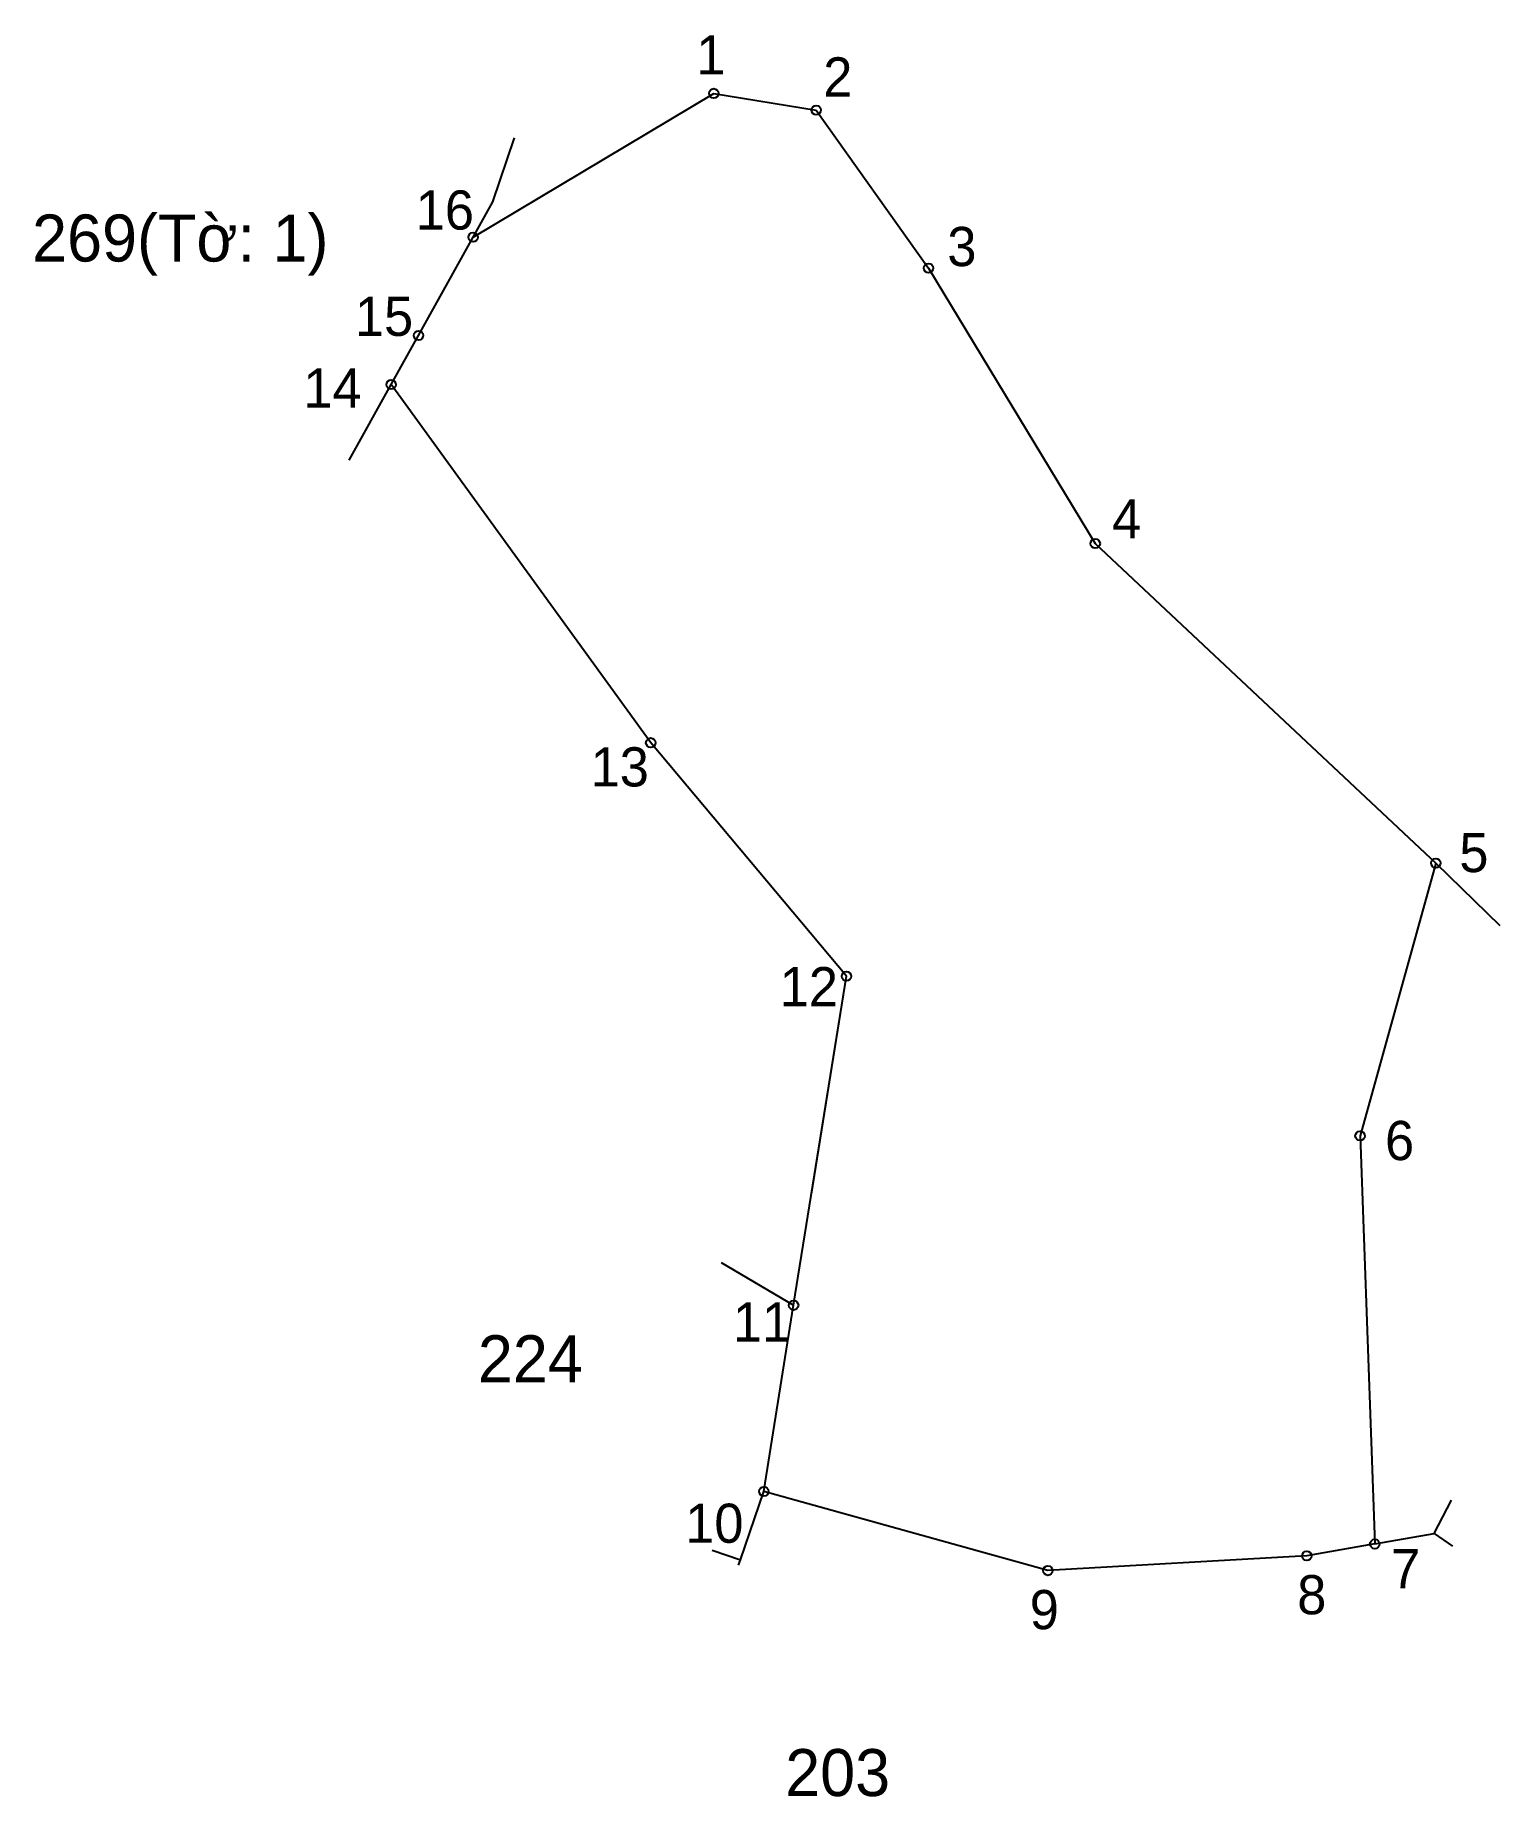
# Model space of a CAD drawing. Extents: x 549281 to 549406, y 1822441 to 1822591.
import ezdxf

# ---------------------------------------------------------------- set-up
doc = ezdxf.new("R2010")
doc.units = 0
for name, color, linetype in [('CanhThua', 7, 'Continuous'), ('MocDinhThua', 7, 'Continuous'), ('NhanTuCan', 7, 'Continuous'), ('RauThua', 7, 'Continuous'), ('SoHieuDinhThua', 7, 'Continuous')]:
    doc.layers.add(name, color=color, linetype=linetype)

msp = doc.modelspace()

# ---------------------------------------------------------------- linework, layer by layer
at = {"layer": 'CanhThua'}
for p, q in [((549318.58, 1822573.51), (549339.08, 1822585.77)), ((549339.08, 1822585.77), (549347.81, 1822584.34)), ((549347.81, 1822584.34), (549357.38, 1822570.88)), ((549313.93, 1822565.14), (549318.58, 1822573.51)), ((549357.38, 1822570.88), (549371.59, 1822547.41)), ((549311.6, 1822560.96), (549313.93, 1822565.14)), ((549333.71, 1822530.44), (549311.6, 1822560.96)), ((549371.59, 1822547.41), (549400.59, 1822520.18)), ((549350.39, 1822510.54), (549333.71, 1822530.44)), ((549400.59, 1822520.18), (549394.14, 1822496.93)), ((549345.89, 1822482.5), (549350.39, 1822510.54)), ((549394.14, 1822496.93), (549395.39, 1822462.16)), ((549343.35, 1822466.64), (549345.89, 1822482.5)), ((549367.55, 1822459.89), (549343.35, 1822466.64)), ((549389.6, 1822461.15), (549367.55, 1822459.89)), ((549395.39, 1822462.16), (549389.6, 1822461.15))]:
    msp.add_line(p, q, dxfattribs=at)
at = {"layer": 'MocDinhThua'}
for centre in [(549339.08, 1822585.77), (549347.81, 1822584.34), (549318.58, 1822573.51), (549357.38, 1822570.88), (549313.93, 1822565.14), (549311.6, 1822560.96), (549371.59, 1822547.41), (549333.71, 1822530.44), (549400.59, 1822520.18), (549350.39, 1822510.54), (549394.14, 1822496.93), (549345.89, 1822482.5), (549343.35, 1822466.64), (549395.39, 1822462.16), (549389.6, 1822461.15), (549367.55, 1822459.89)]:
    msp.add_circle(centre, 0.401, dxfattribs=at)
at = {"layer": 'RauThua'}
for p, q in [((549320.26, 1822576.53), (549322.1, 1822581.99)), ((549313.93, 1822565.14), (549320.26, 1822576.53)), ((549308.02, 1822554.52), (549311.6, 1822560.96)), ((549400.59, 1822520.18), (549406.05, 1822514.87)), ((549400.59, 1822520.18), (549406.05, 1822514.87)), ((549347.42, 1822491.98), (549350.39, 1822510.54)), ((549339.72, 1822486.16), (549345.89, 1822482.5)), ((549341.37, 1822460.81), (549343.35, 1822466.64)), ((549341.37, 1822460.81), (549343.35, 1822466.64)), ((549400.47, 1822463.05), (549401.94, 1822465.89)), ((549395.39, 1822462.16), (549400.47, 1822463.05)), ((549395.39, 1822462.16), (549400.47, 1822463.05)), ((549400.47, 1822463.05), (549402.03, 1822461.97)), ((549338.95, 1822461.64), (549341.37, 1822460.81)), ((549341.2, 1822460.35), (549341.37, 1822460.81))]:
    msp.add_line(p, q, dxfattribs=at)

# ---------------------------------------------------------------- texts
at = {"layer": 'NhanTuCan'}
for s, p in [('269(Tờ: 1)', (549281.01, 1822571.44)), ('224', (549318.99, 1822475.94)), ('203', (549345.17, 1822440.68))]:
    msp.add_text(s, height=4.006, dxfattribs=at).set_placement(p)
at = {"layer": 'SoHieuDinhThua'}
for s, height, p in [('1', 3.34, (549337.59, 1822587.38)), ('2', 3.34, (549348.41, 1822585.5)), ('16', 3.339, (549313.69, 1822574.16)), ('3', 3.34, (549358.98, 1822571.05)), ('15', 3.339, (549308.51, 1822565.1)), ('14', 3.339, (549304.12, 1822558.99)), ('4', 3.34, (549373.01, 1822547.84)), ('13', 3.339, (549328.59, 1822526.71)), ('5', 3.34, (549402.6, 1822519.41)), ('12', 3.339, (549344.7, 1822507.98)), ('6', 3.34, (549396.27, 1822494.87)), ('11', 3.339, (549340.71, 1822479.41)), ('10', 3.339, (549336.65, 1822462.26)), ('7', 3.34, (549396.79, 1822458.39)), ('8', 3.34, (549388.79, 1822456.17)), ('9', 3.34, (549366, 1822454.9))]:
    msp.add_text(s, height=height, dxfattribs=at).set_placement(p)

doc.saveas('drawing.dxf')
